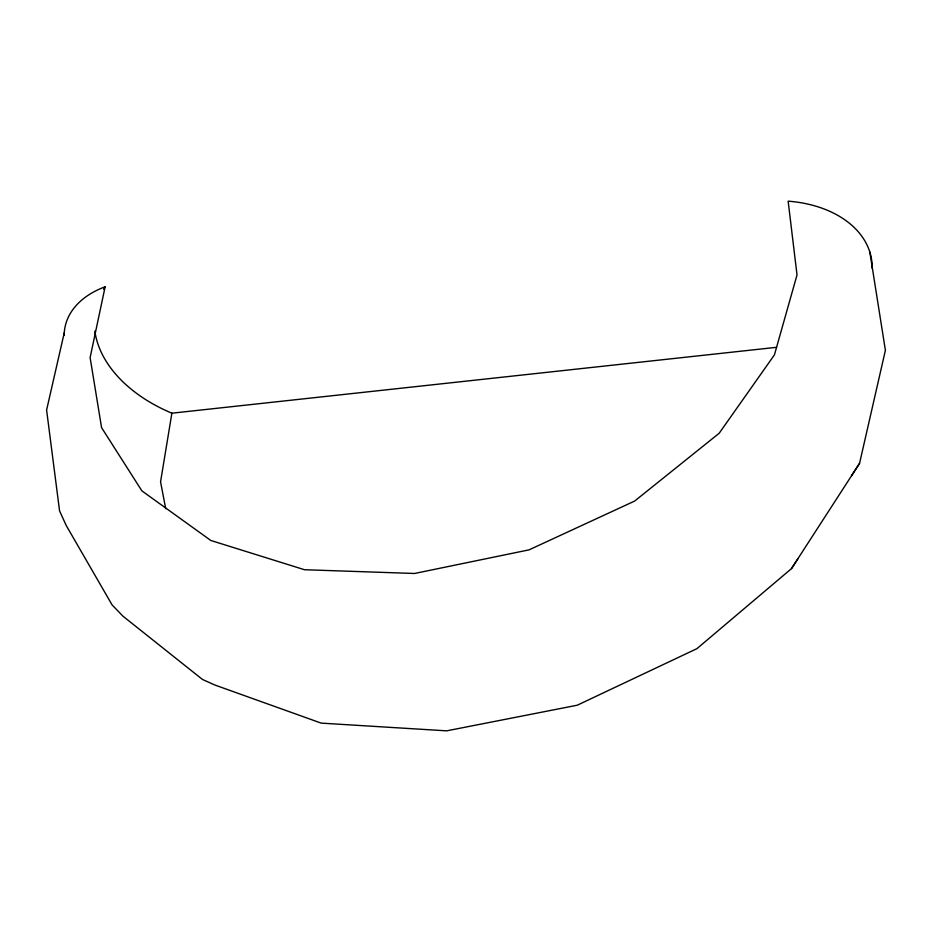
<?xml version="1.0" encoding="UTF-8"?>
<svg xmlns="http://www.w3.org/2000/svg" width="932" height="932" viewBox="0 0 932 932"><rect width="100%" height="100%" fill="white"/><g stroke="black" fill="none" stroke-linecap="round" stroke-linejoin="round"><path stroke-width="1.4" d="M94.854 331.105A139.148 92.874 9.2 0 0 171.884 413.191L160.56 481.809L165.698 508.697M64.18 335.345A100.039 65.17 11.1 0 1 105.141 286.776L90.113 357.585L101.576 427.637L141.897 490.884L210.853 540.49L304.484 569.72L414.519 573.483L529.061 549.857L634.645 501.067L719.189 433.24L774.422 354.894L797.023 274.963L788.146 201.161A107.914 74.199 -8.5 0 1 872.189 268.323M64.273 332.724L46.6 410.022L59.566 510.899L66.219 525.497L112.085 604.903L122.931 616.157L202.477 679.463L214.919 685.043L321.214 723.127L446.661 730.839L577.234 705.221L696.926 648.66L791.478 568.625L797.792 558.955M791.478 568.625L859.549 463.379L885.4 350.304L869.824 252.013M851.522 475.716L859.549 463.379M171.884 413.191L776.589 347.31M103.615 289.2A139.148 92.874 9.2 0 1 105.141 286.776"/></g></svg>
